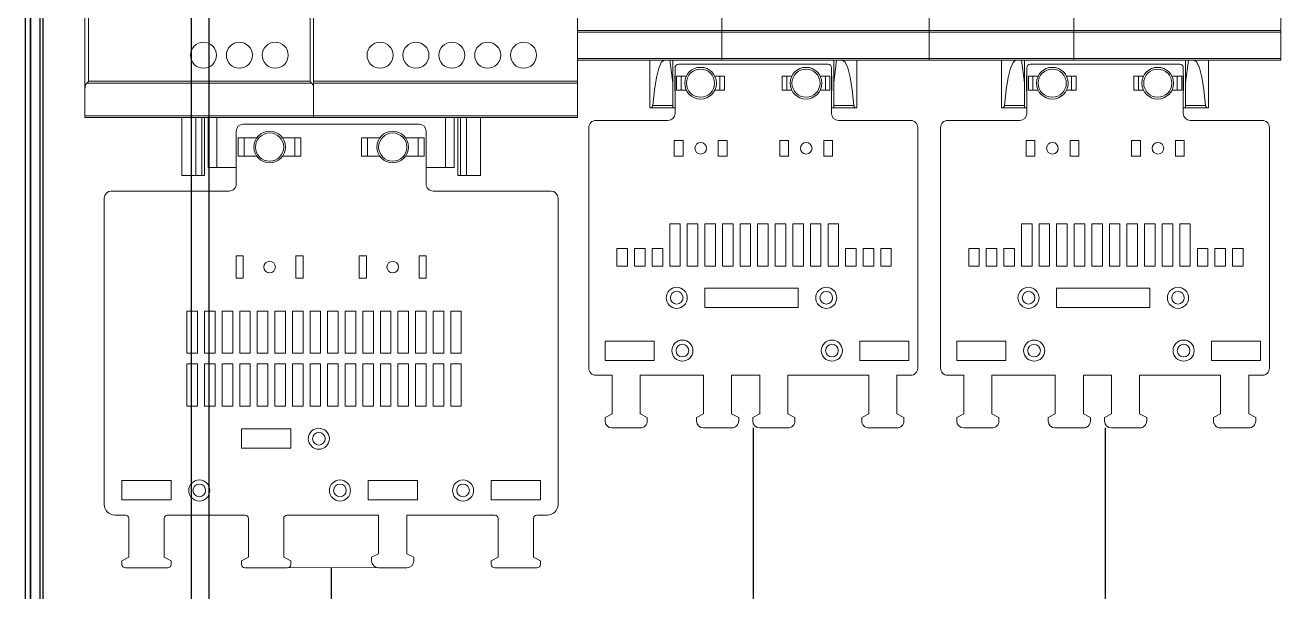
# Model space of a CAD drawing. Header units: millimetres. Extents: x 37984 to 70752, y 14140 to 37584.
# Drawn here: x 45318.5 to 45675.5, y 15089.8 to 15250.9 of the extents above; entities that cross this region are included whole.
import ezdxf

# ---------------------------------------------------------------- set-up
doc = ezdxf.new("R2010")
doc.units = ezdxf.units.MM
doc.set_wipeout_variables(frame=1)
doc.layers.add('! NO PLOT !', color=7, linetype='Continuous', true_color=0xff75dd, plot=False)
doc.layers.add('000-PI-Oprema', color=30, linetype='Continuous', lineweight=5)
doc.layers.add('000-PI-ORMAR', color=2, linetype='Continuous')
doc.layers.add('000-PI_TEXT', color=7, linetype='Continuous')

# ---------------------------------------------------------------- blocks, each defined once
blk = doc.blocks.new('800mm bez ploce')
at = {"layer": '000-PI-ORMAR'}
for p, q in [((47129.52, 47274.57), (47129.52, 45290.07)), ((47126.01, 47254.07), (47126.01, 45303.07)), ((47128.73, 47254.07), (47128.73, 45303.07))]:
    blk.add_line(p, q, dxfattribs=at)
blk = doc.blocks.new('6SL3220-3YE2X-0XXX')
at = {"layer": '000-PI-Oprema', "ltscale": 0.25}
for p, q in [((0, 127.99942), (0, 423.001046)), ((140, 128), (140, 423.001046)), ((65, 127.99942), (65, 413.443167)), ((1, 138.17926), (1, 176.199997)), ((64, 138.299988), (64, 158.710022)), ((0.564117, 137.799988), (0.582504, 137.818207)), ((0.564117, 137.799988), (64.43589, 137.799988)), ((0.582504, 137.818207), (0.600815, 137.836304)), ((0.600815, 137.836304), (0.61908, 137.85434)), ((0.61908, 137.85434), (0.637253, 137.872253)), ((0.637253, 137.872253), (0.655319, 137.890045)), ((0.655319, 137.890045), (0.673294, 137.907684)), ((0.673294, 137.907684), (0.691147, 137.925232)), ((0.691147, 137.925232), (0.708893, 137.942657)), ((0.708893, 137.942657), (0.726517, 137.959869)), ((0.726517, 137.959869), (0.743988, 137.976898)), ((0.743988, 137.976898), (0.761307, 137.993713)), ((0.761307, 137.993713), (0.778427, 138.010254)), ((0.778427, 138.010254), (0.795364, 138.026489)), ((0.795364, 138.026489), (0.812073, 138.04245)), ((0.812073, 138.04245), (0.828568, 138.058044)), ((0.828568, 138.058044), (0.844788, 138.073242)), ((0.844788, 138.073242), (0.860764, 138.088043)), ((0.860764, 138.088043), (0.876572, 138.102417)), ((0.876572, 138.102417), (0.892288, 138.116272)), ((0.892288, 138.116272), (0.908005, 138.129669)), ((0.908005, 138.129669), (0.923737, 138.142456)), ((0.923737, 138.142456), (0.939819, 138.154449)), ((0.939819, 138.154449), (0.956879, 138.165497)), ((0.956879, 138.165497), (0.976028, 138.174713)), ((0.976028, 138.174713), (1, 138.17926)), ((1.003052, 138.299927), (1, 138.299988)), ((1, 138.299988), (64, 138.299988)), ((1, 138.17926), (1.003052, 138.179352)), ((1.00618, 138.299683), (1.003052, 138.299927)), ((1.003052, 138.179352), (1.00618, 138.179596)), ((1.009338, 138.299255), (1.00618, 138.299683)), ((1.00618, 138.179596), (1.009338, 138.179993)), ((1.012512, 138.298676), (1.009338, 138.299255)), ((1.009338, 138.179993), (1.012512, 138.180573)), ((1.015671, 138.297943), (1.012512, 138.298676)), ((1.012512, 138.180573), (1.015671, 138.181335)), ((1.018784, 138.296997), (1.015671, 138.297943)), ((1.015671, 138.181335), (1.018784, 138.182281)), ((1.021835, 138.295929), (1.018784, 138.296997)), ((1.018784, 138.182281), (1.021835, 138.18335)), ((1.024765, 138.294678), (1.021835, 138.295929)), ((1.021835, 138.18335), (1.024765, 138.184601)), ((1.027588, 138.293335), (1.024765, 138.294678)), ((1.024765, 138.184601), (1.027588, 138.185944)), ((1.030273, 138.29187), (1.027588, 138.293335)), ((1.027588, 138.185944), (1.030273, 138.187408)), ((1.032898, 138.290253), (1.030273, 138.29187)), ((1.030273, 138.187408), (1.032898, 138.189026)), ((1.035522, 138.288422), (1.032898, 138.290253)), ((1.032898, 138.189026), (1.035522, 138.190857)), ((1.038101, 138.286407), (1.035522, 138.288422)), ((1.035522, 138.190857), (1.038101, 138.192871)), ((1.040588, 138.284271), (1.038101, 138.286407)), ((1.038101, 138.192871), (1.040588, 138.195007)), ((1.042938, 138.282074), (1.040588, 138.284271)), ((1.040588, 138.195007), (1.042938, 138.197205)), ((1.045059, 138.279816), (1.042938, 138.282074)), ((1.042938, 138.197205), (1.045059, 138.199463)), ((1.047012, 138.277496), (1.045059, 138.279816)), ((1.045059, 138.199463), (1.047012, 138.201752)), ((1.048889, 138.275055), (1.047012, 138.277496)), ((1.047012, 138.201752), (1.048889, 138.204224)), ((1.050644, 138.272491), (1.048889, 138.275055)), ((1.048889, 138.204224), (1.050644, 138.206787)), ((1.052292, 138.269775), (1.050644, 138.272491)), ((1.050644, 138.206787), (1.052292, 138.209473)), ((1.053802, 138.266998), (1.052292, 138.269775)), ((1.052292, 138.209473), (1.053802, 138.21228)), ((1.055191, 138.264099), (1.053802, 138.266998)), ((1.053802, 138.21228), (1.055191, 138.215149)), ((1.056412, 138.261139), (1.055191, 138.264099)), ((1.055191, 138.215149), (1.056412, 138.218109)), ((1.057465, 138.258118), (1.056412, 138.261139)), ((1.056412, 138.218109), (1.057465, 138.221161)), ((1.058365, 138.255066), (1.057465, 138.258118)), ((1.057465, 138.221161), (1.05835, 138.224213)), ((1.05835, 138.224213), (1.059082, 138.227325)), ((1.059082, 138.251953), (1.058365, 138.255066)), ((1.059647, 138.24884), (1.059082, 138.251953)), ((1.059082, 138.227325), (1.059647, 138.230438)), ((1.060043, 138.245728), (1.059647, 138.24884)), ((1.059647, 138.230438), (1.060043, 138.233521)), ((1.060287, 138.242676), (1.060043, 138.245728)), ((1.060043, 138.233521), (1.060287, 138.236603)), ((1.060364, 138.239624), (1.060287, 138.242676)), ((1.060287, 138.236603), (1.060364, 138.239624)), ((64, 138.17926), (64, 138.299988)), ((64.078896, 138.140381), (64, 138.17926)), ((64.144539, 138.08316), (64.078896, 138.140381)), ((64.213081, 138.018402), (64.144539, 138.08316)), ((64.28521, 137.948395), (64.213081, 138.018402)), ((64.359726, 137.875214), (64.28521, 137.948395)), ((64.43589, 137.799988), (64.359726, 137.875214)), ((65, 138.299988), (140, 138.299988)), ((65, 137.799988), (140, 137.799988)), ((0, 128.5), (140, 128.5)), ((0, 127.99942), (65, 127.99942)), ((27.5, 111.5), (27.5, 128)), ((31.5, 111.5), (31.5, 128)), ((33.199997, 111.5), (33.199997, 128)), ((34, 111.5), (34, 128)), ((35, 113.799988), (35, 128)), ((37.5, 113.799988), (37.5, 128)), ((45, 126.100006), (95, 126.100006)), ((65, 128), (140, 128)), ((102.5, 113.799988), (102.5, 128)), ((105, 113.799988), (105, 128)), ((106, 111.5), (106, 128)), ((106.799999, 111.5), (106.799999, 128)), ((108.5, 111.5), (108.5, 128)), ((112.5, 111.5), (112.5, 128)), ((43, 109.100006), (43, 124.100006)), ((43.599998, 122.200012), (48.827126, 122.200012)), ((43.599998, 117), (43.599998, 122.200012)), ((45.300003, 117), (45.300003, 122.200012)), ((56.172874, 122.200012), (59.699997, 122.200012)), ((59.699997, 122.200012), (61.400002, 122.200012)), ((59.699997, 117), (59.699997, 122.200012)), ((61.400002, 117), (61.400002, 122.200012)), ((78.599998, 122.200012), (80.299999, 122.200012)), ((78.599998, 117), (78.599998, 122.200012)), ((80.299999, 122.200012), (83.827126, 122.200012)), ((80.299999, 117), (80.299999, 122.200012)), ((91.172874, 122.200012), (94.700001, 122.200012)), ((94.700001, 122.200012), (96.400002, 122.200012)), ((94.700001, 117), (94.700001, 122.200012)), ((96.400002, 117), (96.400002, 122.200012)), ((97, 109.100006), (97, 124.100006)), ((43.599998, 117), (45.300003, 117)), ((45.300003, 117), (48.827126, 117)), ((56.172874, 117), (59.699997, 117)), ((59.699997, 117), (61.400002, 117)), ((78.599998, 117), (83.827126, 117)), ((91.172874, 117), (94.700001, 117)), ((94.700001, 117), (96.400002, 117)), ((27.5, 111.5), (34, 111.5)), ((35, 113.799988), (43, 113.799988)), ((97, 113.799988), (102.5, 113.799988)), ((102.5, 113.799988), (105, 113.799988)), ((106, 111.5), (106.799999, 111.5)), ((106.799999, 111.5), (108.5, 111.5)), ((108.5, 111.5), (112.5, 111.5)), ((5.5, 18), (5.5, 105.100006)), ((7.5, 107.100006), (41, 107.100006)), ((99, 107.100006), (132.5, 107.100006)), ((134.5, 18), (134.5, 105.100006)), ((43, 88.700012), (45, 88.700012)), ((43, 82.299988), (43, 88.700012)), ((45, 82.299988), (45, 88.700012)), ((60, 88.700012), (62, 88.700012)), ((60, 82.299988), (60, 88.700012)), ((62, 82.299988), (62, 88.700012)), ((78, 88.700012), (80, 88.700012)), ((78, 82.299988), (78, 88.700012)), ((80, 82.299988), (80, 88.700012)), ((95, 88.700012), (97, 88.700012)), ((95, 82.299988), (95, 88.700012)), ((97, 82.299988), (97, 88.700012)), ((43, 82.299988), (45, 82.299988)), ((60, 82.299988), (62, 82.299988)), ((78, 82.299988), (80, 82.299988)), ((95, 82.299988), (97, 82.299988)), ((29, 73), (32, 73)), ((29, 61), (29, 73)), ((32, 61), (32, 73)), ((34, 73), (37, 73)), ((34, 61), (34, 73)), ((37, 61), (37, 73)), ((39, 73), (42, 73)), ((39, 61), (39, 73)), ((42, 61), (42, 73)), ((44, 73), (47, 73)), ((44, 61), (44, 73)), ((47, 61), (47, 73)), ((49, 73), (52, 73)), ((49, 61), (49, 73)), ((52, 61), (52, 73)), ((54, 73), (57, 73)), ((54, 61), (54, 73)), ((57, 61), (57, 73)), ((59, 73), (62, 73)), ((59, 61), (59, 73)), ((62, 61), (62, 73)), ((64, 73), (67, 73)), ((64, 61), (64, 73)), ((67, 61), (67, 73)), ((69, 73), (72, 73)), ((69, 61), (69, 73)), ((72, 61), (72, 73)), ((74, 73), (77, 73)), ((74, 61), (74, 73)), ((77, 61), (77, 73)), ((79, 73), (82, 73)), ((79, 61), (79, 73)), ((82, 61), (82, 73)), ((84, 73), (87, 73)), ((84, 61), (84, 73)), ((87, 61), (87, 73)), ((89, 73), (92, 73)), ((89, 61), (89, 73)), ((92, 61), (92, 73)), ((94, 73), (97, 73)), ((94, 61), (94, 73)), ((97, 61), (97, 73)), ((99, 73), (102, 73)), ((99, 61), (99, 73)), ((102, 61), (102, 73)), ((104, 73), (107, 73)), ((104, 61), (104, 73)), ((107, 61), (107, 73)), ((29, 61), (32, 61)), ((34, 61), (37, 61)), ((39, 61), (42, 61)), ((44, 61), (47, 61)), ((49, 61), (52, 61)), ((54, 61), (57, 61)), ((59, 61), (62, 61)), ((64, 61), (67, 61)), ((69, 61), (72, 61)), ((74, 61), (77, 61)), ((79, 61), (82, 61)), ((84, 61), (87, 61)), ((89, 61), (92, 61)), ((94, 61), (97, 61)), ((99, 61), (102, 61)), ((104, 61), (107, 61)), ((29, 58), (32, 58)), ((29, 46), (29, 58)), ((32, 46), (32, 58)), ((34, 58), (37, 58)), ((34, 46), (34, 58)), ((37, 46), (37, 58)), ((39, 58), (42, 58)), ((39, 46), (39, 58)), ((42, 46), (42, 58)), ((44, 58), (47, 58)), ((44, 46), (44, 58)), ((47, 46), (47, 58)), ((49, 58), (52, 58)), ((49, 46), (49, 58)), ((52, 46), (52, 58)), ((54, 58), (57, 58)), ((54, 46), (54, 58)), ((57, 46), (57, 58)), ((59, 58), (62, 58)), ((59, 46), (59, 58)), ((62, 46), (62, 58)), ((64, 58), (67, 58)), ((64, 46), (64, 58)), ((67, 46), (67, 58)), ((69, 58), (72, 58)), ((69, 46), (69, 58)), ((72, 46), (72, 58)), ((74, 58), (77, 58)), ((74, 46), (74, 58)), ((77, 46), (77, 58)), ((79, 58), (82, 58)), ((79, 46), (79, 58)), ((82, 46), (82, 58)), ((84, 58), (87, 58)), ((84, 46), (84, 58)), ((87, 46), (87, 58)), ((89, 58), (92, 58)), ((89, 46), (89, 58)), ((92, 46), (92, 58)), ((94, 58), (97, 58)), ((94, 46), (94, 58)), ((97, 46), (97, 58)), ((99, 58), (102, 58)), ((99, 46), (99, 58)), ((102, 46), (102, 58)), ((104, 58), (107, 58)), ((104, 46), (104, 58)), ((107, 46), (107, 58)), ((29, 46), (32, 46)), ((34, 46), (37, 46)), ((39, 46), (42, 46)), ((44, 46), (47, 46)), ((49, 46), (52, 46)), ((54, 46), (57, 46)), ((59, 46), (62, 46)), ((64, 46), (67, 46)), ((69, 46), (72, 46)), ((74, 46), (77, 46)), ((79, 46), (82, 46)), ((84, 46), (87, 46)), ((89, 46), (92, 46)), ((94, 46), (97, 46)), ((99, 46), (102, 46)), ((104, 46), (107, 46)), ((44.5, 39.5), (58.5, 39.5)), ((44.5, 34), (44.5, 39.5)), ((58.5, 34), (58.5, 39.5)), ((44.5, 34), (58.5, 34)), ((10.5, 24.799988), (24.5, 24.799988)), ((10.5, 19.299988), (10.5, 24.799988)), ((24.5, 19.299988), (24.5, 24.799988)), ((80.5, 24.799988), (94.5, 24.799988)), ((80.5, 19.299988), (80.5, 24.799988)), ((94.5, 19.299988), (94.5, 24.799988)), ((115.5, 24.799988), (129.5, 24.799988)), ((115.5, 19.299988), (115.5, 24.799988)), ((129.5, 19.299988), (129.5, 24.799988)), ((10.5, 19.299988), (24.5, 19.299988)), ((80.5, 19.299988), (94.5, 19.299988)), ((115.5, 19.299988), (129.5, 19.299988)), ((8.5, 15), (11.5, 15)), ((23.5, 15), (45.5, 15)), ((57.5, 15), (83.5, 15)), ((83.5, 4), (83.5, 15)), ((91.5, 15), (116.5, 15)), ((91.5, 4), (91.5, 15)), ((128.5, 15), (131.5, 15)), ((12.5, 3), (12.5, 14)), ((22.5, 3), (22.5, 14)), ((46.5, 3), (46.5, 14)), ((56.5, 3), (56.5, 14)), ((117.5, 3), (117.5, 14)), ((127.5, 3), (127.5, 14)), ((81.5, 3), (83.5, 4)), ((93.5, 3), (91.5, 4)), ((10.5, 2), (12.5, 3)), ((10.5, 1), (10.5, 2)), ((24.5, 2), (22.5, 3)), ((24.5, 1), (24.5, 2)), ((44.5, 2), (46.5, 3)), ((44.5, 1), (44.5, 2)), ((58.5, 2), (56.5, 3)), ((58.5, 1), (58.5, 2)), ((81.5, 2), (81.5, 3)), ((93.5, 2), (93.5, 3)), ((115.5, 2), (117.5, 3)), ((115.5, 1), (115.5, 2)), ((129.5, 2), (127.5, 3)), ((129.5, 1), (129.5, 2)), ((11.5, 0), (23.5, 0)), ((45.5, 0), (57.5, 0)), ((83.5, 0), (91.5, 0)), ((116.5, 0), (128.5, 0))]:
    blk.add_line(p, q, dxfattribs=at)
for points in [[(0.564113, 137.800002), (0.404689, 137.633798), (0.26594, 137.419535), (0.152685, 137.164655), (0.068856, 136.87801), (0.017365, 136.569554), (0, 136.25)], [(65, 136.25), (64.982636, 136.569552), (64.931145, 136.878006), (64.847317, 137.16465), (64.734063, 137.419529), (64.595315, 137.633792), (64.435893, 137.799997)]]:
    blk.add_lwpolyline(points, dxfattribs=at)
for centre, radius in [((33.7, 145.7), 3.7), ((43.9, 145.7), 3.7), ((54.1, 145.7), 3.7), ((83.9, 145.7), 3.7), ((94.1, 145.7), 3.7), ((104.3, 145.7), 3.7), ((114.5, 145.7), 3.7), ((124.7, 145.7), 3.7), ((52.5, 119.6), 4.5), ((52.5, 119.6), 4), ((87.5, 119.6), 4.5), ((87.5, 119.6), 4), ((52.5, 85.5), 1.65), ((87.5, 85.5), 1.65), ((66.5, 36.7), 3), ((66.5, 36.7), 1.8), ((32.5, 22), 3), ((72.5, 22), 3), ((107.5, 22), 3), ((32.5, 22), 1.8), ((72.5, 22), 1.8), ((107.5, 22), 1.8)]:
    blk.add_circle(centre, radius, dxfattribs=at)
for centre, radius, start, end in [((45, 124.1), 2, 90, 179.999825), ((95, 124.1), 2, 0.000175, 90), ((41, 109.1), 2, 270, 0.000175), ((99, 109.1), 2, 179.999825, 270), ((7.5, 105.1), 2, 90, 179.999825), ((132.5, 105.1), 2, 0.000175, 90), ((8.5, 18), 3, 180, 270), ((131.5, 18), 3, 270, 0), ((11.5, 14), 1, 0, 90), ((23.5, 14), 1, 90, 180), ((45.5, 14), 1, 0, 90), ((57.5, 14), 1, 90, 180), ((116.5, 14), 1, 0, 90), ((128.5, 14), 1, 90, 180), ((11.5, 1), 1, 180, 270), ((23.5, 1), 1, 270, 0), ((45.5, 1), 1, 180, 270), ((57.5, 1), 1, 270, 0), ((83.5, 2), 2, 180, 270), ((91.5, 2), 2, 270, 0), ((116.5, 1), 1, 180, 270), ((128.5, 1), 1, 270, 0)]:
    blk.add_arc(centre, radius, start, end, dxfattribs=at)
blk = doc.blocks.new('SINAMICS_FSC_1mm')
at = {"layer": '000-PI-Oprema'}
blk.add_blockref('6SL3220-3YE2X-0XXX', (70186.12, 54000), dxfattribs=at)
at = {"layer": '! NO PLOT !', "ltscale": 0.25}
blk.add_line((70256.12, 54000.05), (70256.12, 53900.05), dxfattribs=at)
at = {"ltscale": 0.25}
blk.add_line((70243.62, 54000), (70269, 54000.1), dxfattribs=at)
blk = doc.blocks.new('6SL3220-3YE22-0UF0')
at = {"layer": '000-PI-Oprema'}
for p, q in [((17490.15, 113), (17590.15, 113)), ((17490.15, 112.5), (17590.15, 112.5)), ((17490.15, 105), (17590.15, 105)), ((17517.25, 98.1), (17516.45, 104.5)), ((17517.25, 91), (17517.25, 104.5)), ((17563.05, 98.1), (17563.85, 104.5)), ((17518.9, 103.4), (17561.4, 103.4)), ((17519.65, 96), (17519.65, 100)), ((17529.18, 100), (17530.65, 100)), ((17549.65, 100), (17551.12, 100)), ((17559.18, 100), (17560.65, 100)), ((17529.18, 96), (17530.65, 96)), ((17549.65, 96), (17551.12, 96)), ((17559.18, 96), (17560.65, 96)), ((17495.4, 87.4), (17515.9, 87.4)), ((17564.4, 87.4), (17584.9, 87.4))]:
    blk.add_line(p, q, dxfattribs=at)
for points in [[(17492.45, 381.56), (17492.45, 383.25), (17490.15, 383.25), (17490.15, 104.5), (17531.25, 104.5), (17531.25, 132.64), (17566.05, 132.64)], [(17531.25, 104.5), (17590.15, 104.5), (17590.15, 383.25), (17587.85, 383.25), (17587.85, 381.56), (17573.15, 381.56), (17573.15, 383.25), (17507.15, 383.25), (17507.15, 381.56), (17492.45, 381.56)], [(17517.9, 91), (17510.75, 91), (17510.75, 104.5)], [(17514.73, 104.5), (17514, 103.92), (17513.29, 102.29), (17512.63, 99.64), (17512.04, 96.07), (17511.55, 91.7)], [(17563.05, 91.7), (17568.75, 91.7), (17568.76, 91.65), (17568.76, 91.6), (17568.77, 91.55), (17568.79, 91.5), (17568.8, 91.45), (17568.82, 91.41), (17568.84, 91.37), (17568.85, 91.33), (17568.87, 91.29), (17568.89, 91.25), (17568.92, 91.22), (17568.94, 91.19), (17568.96, 91.16), (17568.98, 91.13), (17569.01, 91.11), (17569.03, 91.08), (17569.05, 91.06), (17569.08, 91.04), (17569.1, 91.03), (17569.13, 91.02), (17569.15, 91.01), (17569.17, 91), (17569.55, 91), (17569.55, 104.5)], [(17569.17, 91), (17563.05, 91), (17563.05, 104.5)], [(17568.75, 91.7), (17568.25, 96.09), (17567.66, 99.67), (17567, 102.32), (17566.29, 103.95), (17565.55, 104.5)], [(17517.9, 95.8), (17517.85, 95.8), (17517.85, 100.2), (17517.9, 100.2)], [(17521.12, 96), (17518.35, 96), (17518.35, 100), (17521.12, 100)], [(17562.4, 95.8), (17562.45, 95.8), (17562.45, 100.2), (17562.4, 100.2)], [(17511.13, 91), (17511.15, 91.01), (17511.17, 91.02), (17511.2, 91.03), (17511.22, 91.04), (17511.25, 91.06), (17511.27, 91.08), (17511.29, 91.11), (17511.32, 91.13), (17511.34, 91.16), (17511.36, 91.19), (17511.38, 91.22), (17511.41, 91.25), (17511.43, 91.29), (17511.45, 91.33), (17511.46, 91.37), (17511.48, 91.41), (17511.5, 91.45), (17511.51, 91.5), (17511.53, 91.55), (17511.54, 91.6), (17511.54, 91.65), (17511.55, 91.7), (17517.25, 91.7)], [(17513.65, 91), (17513.65, 91), (17515.15, 91), (17515.15, 91)], [(17565.15, 91), (17565.15, 91), (17566.65, 91), (17566.65, 91), (17564.65, 91), (17562.4, 91)], [(17524, 2), (17524, 3), (17526, 4), (17526, 15), (17508, 15), (17508, 4), (17510, 3), (17510, 2)], [(17540, 2), (17540, 3), (17542, 4), (17542, 15), (17534, 15), (17534, 4), (17536, 3), (17536, 2)]]:
    blk.add_lwpolyline(points, dxfattribs=at)
for points in [[(17518.9, 103.4, 0.414215), (17517.9, 102.4), (17517.9, 89.4, -0.414213), (17515.9, 87.4)], [(17561.4, 103.4, -0.414215), (17562.4, 102.4), (17562.4, 89.4, 0.414213), (17564.4, 87.4)], [(17495.4, 87.4, 0.414214), (17493.4, 85.4), (17493.4, 17, 0.414214), (17495.4, 15), (17500, 15), (17500, 4), (17498, 3), (17498, 2)], [(17552, 2), (17552, 3), (17550, 4), (17550, 15), (17573, 15), (17573, 4), (17571, 3), (17571, 2, 0.414214), (17573, 0), (17581, 0, 0.414214), (17583, 2), (17583, 3), (17581, 4), (17581, 15), (17584.9, 15, 0.414214), (17586.9, 17), (17586.9, 85.4, 0.414214), (17584.9, 87.4)], [(17498, 2, 0.414213), (17500, 0), (17508, 0, 0.414214), (17510, 2)], [(17524, 2, 0.414213), (17526, 0), (17534, 0, 0.414214), (17536, 2)], [(17540, 2, 0.414213), (17542, 0), (17550, 0, 0.414214), (17552, 2)]]:
    blk.add_lwpolyline(points, format="xyb", dxfattribs=at)
for points in [[(17531.95, 96), (17531.95, 100), (17530.65, 100), (17530.65, 96)], [(17549.65, 96), (17549.65, 100), (17548.35, 100), (17548.35, 96)], [(17561.95, 96), (17561.95, 100), (17560.65, 100), (17560.65, 96)], [(17520.2, 77.3), (17520.2, 81.7), (17517.7, 81.7), (17517.7, 77.3)], [(17532.7, 77.3), (17532.7, 81.7), (17530.2, 81.7), (17530.2, 77.3)], [(17550.2, 77.3), (17550.2, 81.7), (17547.7, 81.7), (17547.7, 77.3)], [(17562.7, 77.3), (17562.7, 81.7), (17560.2, 81.7), (17560.2, 77.3)], [(17519.4, 46), (17519.4, 58), (17516.4, 58), (17516.4, 46)], [(17524.4, 46), (17524.4, 58), (17521.4, 58), (17521.4, 46)], [(17529.4, 46), (17529.4, 58), (17526.4, 58), (17526.4, 46)], [(17534.4, 46), (17534.4, 58), (17531.4, 58), (17531.4, 46)], [(17539.4, 46), (17539.4, 58), (17536.4, 58), (17536.4, 46)], [(17544.4, 46), (17544.4, 58), (17541.4, 58), (17541.4, 46)], [(17549.4, 46), (17549.4, 58), (17546.4, 58), (17546.4, 46)], [(17554.4, 46), (17554.4, 58), (17551.4, 58), (17551.4, 46)], [(17559.4, 46), (17559.4, 58), (17556.4, 58), (17556.4, 46)], [(17564.4, 46), (17564.4, 58), (17561.4, 58), (17561.4, 46)], [(17504.4, 46), (17504.4, 51), (17501.4, 51), (17501.4, 46)], [(17509.4, 46), (17509.4, 51), (17506.4, 51), (17506.4, 46)], [(17514.4, 46), (17514.4, 51), (17511.4, 51), (17511.4, 46)], [(17569.4, 46), (17569.4, 51), (17566.4, 51), (17566.4, 46)], [(17574.4, 46), (17574.4, 51), (17571.4, 51), (17571.4, 46)], [(17579.4, 46), (17579.4, 51), (17576.4, 51), (17576.4, 46)], [(17552.9, 34.2), (17552.9, 39.7), (17526.4, 39.7), (17526.4, 34.2)], [(17512, 19.2), (17512, 24.7), (17498, 24.7), (17498, 19.2)], [(17584.4, 19.2), (17584.4, 24.7), (17570.4, 24.7), (17570.4, 19.2)]]:
    blk.add_lwpolyline(points, close=True, dxfattribs=at)
for centre, radius in [((17525.15, 98), 4.5), ((17525.15, 98), 4), ((17555.15, 98), 4.5), ((17555.15, 98), 4), ((17525.2, 79.5), 1.65), ((17555.2, 79.5), 1.65), ((17518.4, 37), 3), ((17560.9, 37), 3), ((17518.4, 37), 1.8), ((17560.9, 37), 1.8), ((17520, 22), 3), ((17562.5, 22), 3), ((17520, 22), 1.8), ((17562.5, 22), 1.8)]:
    blk.add_circle(centre, radius, dxfattribs=at)
blk = doc.blocks.new('SINAMICS_FSB_1mm')
at = {"layer": '! NO PLOT !', "ltscale": 0.25}
blk.add_line((71040.15, 54000), (71040.15, 53900), dxfattribs=at)
at = {"layer": '000-PI_TEXT'}
blk.add_blockref('6SL3220-3YE22-0UF0', (53500, 54000), dxfattribs=at)
blk = doc.blocks.new('poveznica montaznih ploca 2100mm')
at = {"layer": '! NO PLOT !'}
for p, q in [((59565.54, 55740.77), (59565.54, 53837.74)), ((59570.54, 55742.17), (59570.54, 53847.74))]:
    blk.add_line(p, q, dxfattribs=at)

msp = doc.modelspace()

# ---------------------------------------------------------------- linework, layer by layer
at = {"layer": '000-PI-ORMAR'}
for p, q in [((45318.483, 16761.404), (45318.483, 14776.904)), ((45319.983, 16761.404), (45319.983, 14776.904)), ((45319.995, 14776.904), (45319.995, 16761.404)), ((45319.983, 16740.904), (45319.983, 14789.904)), ((45319.983, 16740.904), (45319.983, 14789.904))]:
    msp.add_line(p, q, dxfattribs=at)

# ---------------------------------------------------------------- block references
msp.add_blockref('SINAMICS_FSB_1mm', (-25414.655, -38863.629))
at = {"layer": '000-PI-Oprema', "ltscale": 0.25}
msp.add_blockref('800mm bez ploce', (-1806.028, -30513.162), dxfattribs=at)

# ---------------------------------------------------------------- next in the draw order: block references
at = {"layer": '000-PI-Oprema'}
msp.add_blockref('SINAMICS_FSC_1mm', (-24850.628, -38903.384), dxfattribs=at)

# ---------------------------------------------------------------- next in the draw order: block references
at = {"layer": '! NO PLOT !'}
msp.add_blockref('poveznica montaznih ploca 2100mm', (-14199.817, -39031.862), dxfattribs=at)
msp.add_blockref('SINAMICS_FSB_1mm', (-25514.655, -38863.629))

doc.saveas('drawing.dxf')
